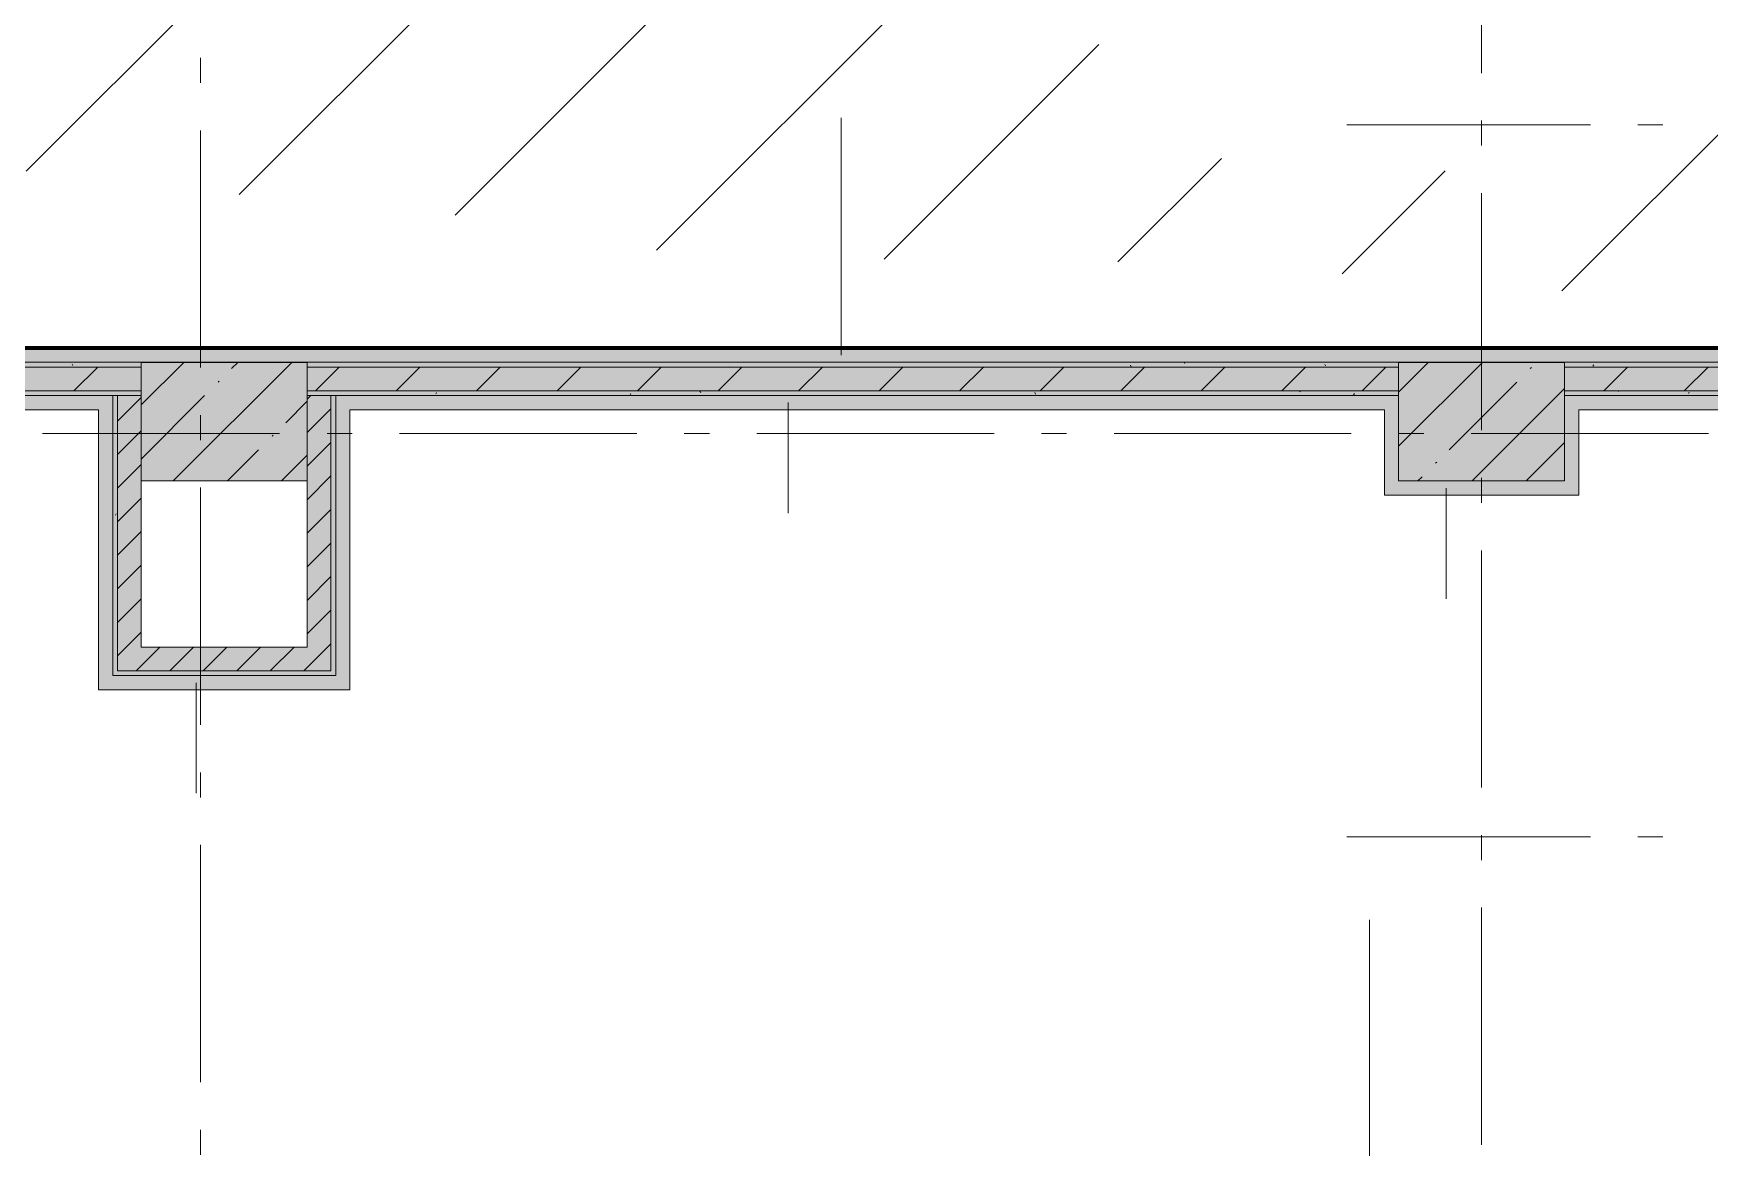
# Model space of a CAD drawing. Header units: millimetres. Extents: x -537608 to 253996, y -217170 to 186033.
# Drawn here: x -237480 to -230416, y 153412 to 158107 of the extents above; entities that cross this region are included whole.
import ezdxf

# ---------------------------------------------------------------- set-up
doc = ezdxf.new("R2010")
doc.units = ezdxf.units.MM
doc.layers.add('16) Лак 1.6м', color=160, linetype='Continuous', lineweight=90)
doc.layers.add('2) окраска коммуникации', color=152, linetype='Continuous', lineweight=30)
doc.layers.add('PDF _Геометрия', color=7, linetype='Continuous')
doc.layers.add('PDF _Сплошная заливка', color=7, linetype='Continuous', true_color=0xffffff)

msp = doc.modelspace()

# ---------------------------------------------------------------- hatches: boundary and pattern name
at = {"layer": '2) окраска коммуникации'}
h = msp.add_hatch(dxfattribs=at)
h.set_pattern_fill('ANSI31', color=5, scale=222)
h.set_pattern_definition([(45, (-258045.5, 58244.4), (-498.4042, 498.4042), [])])
edge = h.paths.add_edge_path()
edge.add_spline(control_points=[(-235816.1191, 159271.232), (-236159.4574, 159033.9082), (-238070.707, 158782.2879), (-238638.1634, 158432.2404), (-238105.9898, 157437.1958), (-235754.1232, 157437.1958), (-234964.4457, 157111.2328), (-232629.7463, 157197.0128), (-230260.7124, 156905.3617), (-229350.8658, 157179.8572), (-227823.0111, 157317.1047), (-227874.2427, 155408.2821), (-228097.4122, 152976.7837), (-227822.7426, 150724.7104), (-228269.0815, 149763.9784), (-227084.5653, 149112.0524), (-225299.2066, 148991.9613), (-224269.1925, 149077.7406), (-223393.6804, 150141.4089), (-223033.1746, 151942.7824), (-223033.1746, 154550.2232), (-224114.1503, 155620.6235), (-222534.7954, 157233.2822), (-223616.3097, 158108.2349), (-222328.7917, 159257.6825), (-224405.9872, 160750.2232), (-223221.471, 161659.5139), (-222637.7958, 162380.0636), (-222998.3466, 163910.6161), (-224371.6993, 165660.5215), (-222551.1261, 167750.2232), (-223117.6326, 168979.9453), (-222465.2915, 170352.4203), (-223735.6423, 171364.6211), (-222688.4609, 172325.3538), (-224215.7041, 173378.4158), (-222584.8491, 174510.7078), (-223546.1958, 175199.8757), (-221881.0047, 176020.4302), (-223048.3552, 176912.5392), (-223134.1899, 177993.3638), (-224026.8692, 177461.5296), (-225297.22, 177718.8682), (-226378.7358, 177221.3459), (-228541.766, 177135.5666), (-230052.4535, 177838.96), (-230103.9537, 176483.6406), (-230103.9537, 175397.7837), (-229211.2743, 175199.8757), (-230121.1209, 173498.5077), (-229039.6066, 172812.2698), (-230258.4573, 170776.7837), (-229761.2561, 169941.1373), (-230774.103, 168425.7837), (-229332.0829, 167750.2232), (-232123.453, 166650.2232), (-233452.141, 167750.2232), (-234104.4836, 166681.5095), (-235855.5078, 167750.2232), (-235443.0905, 165700.2452), (-235100.8307, 164170.835), (-235942.0098, 164546.6834), (-235461.3365, 162982.3976), (-236062.1774, 161973.2927), (-234156.6512, 161458.6141), (-236010.6772, 160206.231), (-235472.7808, 159508.5559), (-235816.1191, 159271.232)], knot_values=[0, 0, 0, 0, 1, 2, 3, 4, 5, 6, 7, 8, 9, 10, 11, 12, 13, 14, 15, 16, 17, 18, 19, 20, 21, 22, 23, 24, 25, 26, 27, 28, 29, 30, 31, 32, 33, 34, 35, 36, 37, 38, 39, 40, 41, 42, 43, 44, 45, 46, 47, 48, 49, 50, 51, 52, 53, 54, 55, 56, 57, 58, 59, 60, 61, 62, 63, 64, 65, 65, 65, 65], degree=3, periodic=0)
edge = h.paths.add_edge_path(flags=16)
edge.add_arc((-231889.6573, 159033.0748), 1468.0305, 125.00000005, 234.99999995, ccw=False)
edge.add_arc((-231607.6582, 161840.8916), 1959.6809, 125.00000005, 234.99999995, ccw=False)
edge.add_arc((-231767.132, 163405.6521), 965.4036, 67.59470151, 177.59470141, ccw=False)
edge.add_arc((-231443.7098, 163069.927), 1229.0586, -22.07713269, 87.92286721, ccw=False)
edge.add_arc((-231143.3293, 161410.3894), 1461.9881, -54.99999995, 54.99999995, ccw=False)
edge.add_arc((-231576.0596, 159327.8343), 1548.9823, -75.15767463, 34.84232527, ccw=False)
edge.add_arc((-231955.4787, 158374.0401), 947.5729, 215.00000005, 324.99999995, ccw=False)
edge = h.paths.add_edge_path(flags=16)
edge.add_arc((-225566.369, 153285.6185), 1536.9915, 125.00000005, 234.99999995, ccw=False)
edge.add_arc((-225538.421, 155843.592), 1585.7174, 125.00000005, 234.99999995, ccw=False)
edge.add_arc((-225137.7183, 159013.7421), 2284.3212, 125.00000005, 234.99999995, ccw=False)
edge.add_arc((-225658.2126, 162012.8119), 1376.867, 125.00000005, 234.99999995, ccw=False)
edge.add_arc((-225574.7307, 164105.3721), 1301.2124, 117.8493612, 227.8493611, ccw=False)
edge.add_arc((-225369.6285, 164519.2026), 1097.085, 27.81836399, 137.81836389, ccw=False)
edge.add_arc((-225613.8121, 163296.7221), 2117.3814, -54.99999995, 54.99999995, ccw=False)
edge.add_arc((-225663.381, 159757.0156), 2203.8023, -54.99999995, 54.99999995, ccw=False)
edge.add_arc((-225163.6815, 156860.1623), 1332.6027, -54.99999995, 54.99999995, ccw=False)
edge.add_arc((-225407.0732, 154329.3545), 1756.9432, -54.99999995, 54.99999995, ccw=False)
edge.add_arc((-225725.9779, 153175.5991), 1357.0078, 237.85706584, 347.85706574, ccw=False)
edge = h.paths.add_edge_path(flags=16)
edge.add_arc((-226395.9174, 168135.9149), 1371.9136, 125.00000005, 234.99999995, ccw=False)
edge.add_arc((-226384.8551, 170399.3253), 1391.2002, 125.00000005, 234.99999995, ccw=False)
edge.add_arc((-226325.4529, 172763.3694), 1494.7648, 125.00000005, 234.99999995, ccw=False)
edge.add_arc((-225896.8545, 175145.79), 1730.4953, 112.00238998, 222.00238988, ccw=False)
edge.add_arc((-226212.3841, 175253.0022), 1533.7869, -7.46862395, 102.53137595, ccw=False)
edge.add_arc((-225760.6269, 173526.9207), 1863.7748, -54.99999995, 54.99999995, ccw=False)
edge.add_arc((-225829.2376, 170375.5045), 1983.3939, -54.99999995, 54.99999995, ccw=False)
edge.add_arc((-225610.4468, 168098.6002), 1126.7789, -74.63234793, 35.36765197, ccw=False)
edge.add_arc((-226247.326, 167667.1454), 1142.021, 215.00000005, 324.99999995, ccw=False)
at = {"layer": 'PDF _Сплошная заливка', "true_color": 0xff7d7d, "transparency": 33554559}
msp.add_hatch(color=11, dxfattribs=at).paths.add_polyline_path([(-228736.194, 156721.2553), (-228736.194, 156781.2538), (-239466.1914, 156781.2538), (-239466.1914, 156721.2553), (-229935.4537, 156721.2553)])
at = {"layer": 'PDF _Сплошная заливка', "transparency": 33554559}
for points in [[(-228756.1928, 156701.2544), (-228736.194, 156701.2544), (-228736.194, 156721.2553), (-239526.192, 156721.2553), (-239526.192, 156701.2544), (-237026.5398, 156701.2544), (-237026.5398, 156720.9065), (-236326.5393, 156720.9065), (-236326.5393, 156701.2544), (-231726.1921, 156701.2544), (-231726.1921, 156720.9065), (-231026.1938, 156720.9065), (-231026.1938, 156701.2544), (-229935.4537, 156701.2544)], [(-237126.538, 155520.9062), (-237026.5398, 155520.9062), (-237026.5398, 156581.2552), (-237126.538, 156581.2552), (-237126.538, 156220.9068)], [(-236326.5393, 155420.908), (-236326.5393, 155520.9062), (-237126.538, 155520.9062), (-237126.538, 155420.908), (-236614.4085, 155420.908)], [(-236226.5388, 155400.9071), (-236226.5388, 155420.908), (-237146.539, 155420.908), (-237146.539, 155400.9071), (-236326.5393, 155400.9071)]]:
    msp.add_hatch(color=256, dxfattribs=at).paths.add_polyline_path(points)
h = msp.add_hatch(color=256, dxfattribs=at)
h.paths.add_polyline_path([(-228856.1931, 156601.254), (-228756.1928, 156601.254), (-228756.1928, 156701.2544), (-231026.1938, 156701.2544), (-231026.1938, 156601.254), (-229935.4537, 156601.254)], flags=0)
h.paths.add_polyline_path([(-231726.1921, 156601.254), (-231726.1921, 156701.2544), (-236326.5393, 156701.2544), (-236326.5393, 156601.254), (-234944.6682, 156601.254)], flags=0)
h.paths.add_polyline_path([(-237026.5398, 156601.254), (-237026.5398, 156701.2544), (-239526.192, 156701.2544), (-239526.192, 156601.254), (-238284.1467, 156601.254)], flags=0)
h = msp.add_hatch(color=256, dxfattribs=at)
h.paths.add_polyline_path([(-228876.1941, 156581.2552), (-228856.1931, 156581.2552), (-228856.1931, 156601.254), (-231026.1938, 156601.254), (-231026.1938, 156581.2552), (-229935.4537, 156581.2552)], flags=0)
h.paths.add_polyline_path([(-231726.1921, 156581.2552), (-231726.1921, 156601.254), (-236326.5393, 156601.254), (-236326.5393, 156581.2552), (-234944.6682, 156581.2552)], flags=0)
h.paths.add_polyline_path([(-237026.5398, 156581.2552), (-237026.5398, 156601.254), (-238716.1906, 156601.254), (-238716.1906, 156581.2552), (-238284.1467, 156581.2552)], flags=0)
h.paths.add_polyline_path([(-238816.191, 156581.2552), (-238816.191, 156601.254), (-239526.192, 156601.254), (-239526.192, 156581.2552), (-239119.0147, 156581.2552)], flags=0)
at = {"layer": 'PDF _Сплошная заливка', "true_color": 0x56bc34, "transparency": 33554559}
for points in [[(-237206.5396, 156521.2545), (-237146.539, 156521.2545), (-237146.539, 156581.2552), (-238696.1918, 156581.2552), (-238696.1918, 156521.2545), (-238284.1467, 156521.2545)], [(-231786.1928, 156521.2545), (-231726.1921, 156521.2545), (-231726.1921, 156581.2552), (-236146.5394, 156581.2552), (-236146.5394, 156521.2545), (-234944.6682, 156521.2545)], [(-228936.1926, 156521.2545), (-228876.1941, 156521.2545), (-228876.1941, 156581.2552), (-230966.1931, 156581.2552), (-230966.1931, 156521.2545), (-229935.4537, 156521.2545)]]:
    msp.add_hatch(color=85, dxfattribs=at).paths.add_polyline_path(points)

# ---------------------------------------------------------------- linework, layer by layer
at = {"layer": '16) Лак 1.6м'}
msp.add_lwpolyline([(-228636.1936, 148771.257), (-228636.1936, 156781.2538), (-239466.1914, 156781.2538), (-239466.1914, 157422.2548)], dxfattribs=at)
at = {"layer": 'PDF _Геометрия', "color": 253, "lineweight": 9, "true_color": 0xaaaaaa}
for p, q in [((-231376.193, 158940.3346), (-231376.193, 157940.3351)), ((-236776.1922, 158004.5448), (-236776.1922, 157898.7099)), ((-236776.1922, 157698.7113), (-236776.1922, 156698.7118)), ((-231944.943, 157721.2549), (-230917.4201, 157721.2549)), ((-231376.193, 157740.3344), (-231376.193, 157634.5016)), ((-230717.4215, 157721.2549), (-230611.5865, 157721.2549)), ((-231376.193, 157434.5008), (-231376.193, 156434.5013)), ((-236776.1922, 156498.711), (-236776.1922, 156392.8782)), ((-236442.9559, 156421.2542), (-237442.9554, 156421.2542)), ((-236137.1224, 156421.2542), (-236242.9551, 156421.2542)), ((-234937.122, 156421.2542), (-235937.1216, 156421.2542)), ((-234631.2886, 156421.2542), (-234737.1213, 156421.2542)), ((-233431.2882, 156421.2542), (-234431.2878, 156421.2542)), ((-233125.4548, 156421.2542), (-233231.2896, 156421.2542)), ((-231925.4566, 156421.2542), (-232925.4561, 156421.2542)), ((-231619.6231, 156421.2542), (-231725.4558, 156421.2542)), ((-230419.6228, 156421.2542), (-231419.6223, 156421.2542)), ((-231376.193, 156234.5005), (-231376.193, 156128.6678)), ((-236776.1922, 156192.8774), (-236776.1922, 155192.8779)), ((-231376.193, 155928.667), (-231376.193, 154928.6674)), ((-236776.1922, 154992.8772), (-236776.1922, 154887.0444)), ((-231944.943, 154721.254), (-230917.4201, 154721.254)), ((-231376.193, 154728.6688), (-231376.193, 154622.834)), ((-230717.4215, 154721.254), (-230611.5865, 154721.254)), ((-236776.1922, 154687.0436), (-236776.1922, 153687.0441)), ((-231376.193, 154422.8353), (-231376.193, 153422.8358)), ((-236776.1922, 153487.0455), (-236776.1922, 153381.2106))]:
    msp.add_line(p, q, dxfattribs=at)
at = {"layer": 'PDF _Геометрия', "lineweight": 9}
for p, q in [((-234075.4864, 156751.2546), (-234075.4864, 157751.2541)), ((-228736.194, 156781.2538), (-239466.1914, 156781.2538)), ((-237026.5398, 156701.2544), (-239526.192, 156701.2544)), ((-228736.194, 156721.2553), (-239466.1914, 156721.2553)), ((-228736.194, 156721.2553), (-239466.1914, 156721.2553)), ((-237309.8771, 156601.254), (-237209.8767, 156701.2544)), ((-237026.5398, 156541.5612), (-236847.1923, 156720.9065)), ((-237026.5398, 156720.9065), (-237026.5398, 156220.9068)), ((-236326.5393, 156720.9065), (-237026.5398, 156720.9065)), ((-236890.9963, 156220.9068), (-236390.9965, 156720.9065)), ((-236645.4283, 156694.5716), (-236619.0933, 156720.9065)), ((-236326.5393, 156220.9068), (-236326.5393, 156720.9065)), ((-231726.1921, 156701.2544), (-236326.5393, 156701.2544)), ((-236291.6442, 156601.254), (-236191.6438, 156701.2544)), ((-235952.2332, 156601.254), (-235852.2328, 156701.2544)), ((-235612.8201, 156601.254), (-235512.8219, 156701.2544)), ((-235273.4091, 156601.254), (-235173.4087, 156701.2544)), ((-234933.9981, 156601.254), (-234833.9978, 156701.2544)), ((-234594.5872, 156601.254), (-234494.5868, 156701.2544)), ((-234255.1762, 156601.254), (-234155.1758, 156701.2544)), ((-233915.7652, 156601.254), (-233815.7649, 156701.2544)), ((-233576.3543, 156601.254), (-233476.3539, 156701.2544)), ((-233236.9433, 156601.254), (-233136.9429, 156701.2544)), ((-232897.5323, 156601.254), (-232797.5319, 156701.2544)), ((-232558.1192, 156601.254), (-232458.121, 156701.2544)), ((-232218.7083, 156601.254), (-232118.71, 156701.2544)), ((-231879.2973, 156601.254), (-231779.2969, 156701.2544)), ((-231726.1921, 156367.5444), (-231372.83, 156720.9065)), ((-231726.1921, 156595.6412), (-231600.929, 156720.9065)), ((-231726.1921, 156720.9065), (-231726.1921, 156220.9068)), ((-231026.1938, 156720.9065), (-231726.1921, 156720.9065)), ((-231171.066, 156694.5716), (-231166.3252, 156699.3146)), ((-231026.1938, 156220.9068), (-231026.1938, 156720.9065)), ((-228756.1928, 156701.2544), (-231026.1938, 156701.2544)), ((-230861.0644, 156601.254), (-230761.064, 156701.2544)), ((-230521.6534, 156601.254), (-230421.653, 156701.2544)), ((-236702.4535, 156637.5485), (-236697.7127, 156642.2893)), ((-231513.2134, 156352.4242), (-231228.0913, 156637.5485)), ((-237026.5398, 156601.254), (-238716.1906, 156601.254)), ((-237146.539, 156581.2552), (-238696.1918, 156581.2552)), ((-238696.1918, 156581.2552), (-237026.5398, 156581.2552)), ((-237146.539, 156521.2545), (-237146.539, 156581.2552)), ((-237126.538, 156581.2552), (-237146.539, 156581.2552)), ((-237146.539, 156581.2552), (-237146.539, 156521.2545)), ((-237126.538, 155520.9062), (-237126.538, 156581.2552)), ((-237026.5398, 156581.2552), (-237126.538, 156581.2552)), ((-237126.538, 156473.4655), (-237026.5398, 156573.4658)), ((-237026.5398, 156313.4622), (-236759.4788, 156580.5232)), ((-236417.3314, 156466.4748), (-236326.5393, 156557.2648)), ((-231726.1921, 156601.254), (-236326.5393, 156601.254)), ((-236326.5393, 156566.3589), (-236311.6429, 156581.2552)), ((-236226.5388, 156581.2552), (-236326.5393, 156581.2552)), ((-236326.5393, 156581.2552), (-231726.1921, 156581.2552)), ((-236226.5388, 156581.2552), (-236226.5388, 155420.908)), ((-236206.54, 156581.2552), (-236226.5388, 156581.2552)), ((-236206.54, 155400.9071), (-236206.54, 156581.2552)), ((-236146.5394, 156581.2552), (-236206.54, 156581.2552)), ((-236206.54, 156581.2552), (-236206.54, 155400.9071)), ((-231726.1921, 156581.2552), (-236146.5394, 156581.2552)), ((-231416.6318, 156220.9068), (-231026.1938, 156611.347)), ((-228856.1931, 156601.254), (-231026.1938, 156601.254)), ((-230966.1931, 156581.2552), (-231026.1938, 156581.2552)), ((-231026.1938, 156581.2552), (-228876.1941, 156581.2552)), ((-228876.1941, 156581.2552), (-230966.1931, 156581.2552)), ((-237206.5396, 156521.2545), (-238636.1912, 156521.2545)), ((-237206.5396, 155340.9064), (-237206.5396, 156521.2545)), ((-237146.539, 155520.9062), (-237146.539, 156521.2545)), ((-237146.539, 156521.2545), (-237146.539, 155520.9062)), ((-236326.5393, 156424.9378), (-236226.5388, 156524.9361)), ((-231786.1928, 156521.2545), (-236146.5394, 156521.2545)), ((-236146.5394, 156521.2545), (-236146.5394, 155400.9071)), ((-234298.9199, 156551.2538), (-234298.9199, 156085.1049)), ((-231786.1928, 156160.9061), (-231786.1928, 156521.2545)), ((-228936.1926, 156521.2545), (-230966.1931, 156521.2545)), ((-230966.1931, 156521.2545), (-230966.1931, 156220.9068)), ((-237126.538, 156332.0443), (-237026.5398, 156432.0448)), ((-236474.3546, 156409.4495), (-236469.6137, 156414.1903)), ((-236662.8973, 156220.9068), (-236531.3798, 156352.4242)), ((-236326.5393, 156283.5168), (-236226.5388, 156383.515)), ((-231188.535, 156220.9068), (-231026.1938, 156383.2481)), ((-237126.538, 156190.6233), (-237026.5398, 156290.6215)), ((-236434.7983, 156220.9068), (-236326.5393, 156329.1658)), ((-231570.2386, 156295.399), (-231565.4957, 156300.1419)), ((-237026.5398, 156220.9068), (-236326.5393, 156220.9068)), ((-237026.5398, 155520.9062), (-237026.5398, 156220.9068)), ((-236326.5393, 156142.0936), (-236226.5388, 156242.094)), ((-236326.5393, 156220.9068), (-236326.5393, 155520.9062)), ((-231726.1921, 156220.9068), (-231026.1938, 156220.9068)), ((-231644.7308, 156220.9068), (-231627.2618, 156238.3758)), ((-230966.1931, 156220.9068), (-230966.1931, 156160.9061)), ((-237126.538, 156049.2022), (-237026.5398, 156149.2005)), ((-231726.1921, 156160.9061), (-231786.1928, 156160.9061)), ((-230966.1931, 156160.9061), (-231726.1921, 156160.9061)), ((-231525.8254, 156190.9075), (-231525.8254, 155724.7565)), ((-236326.5393, 156000.6725), (-236226.5388, 156100.6729)), ((-237126.538, 155907.7791), (-237026.5398, 156007.7794)), ((-236326.5393, 155859.2515), (-236226.5388, 155959.2519)), ((-237126.538, 155766.358), (-237026.5398, 155866.3584)), ((-236326.5393, 155717.8304), (-236226.5388, 155817.8308)), ((-237126.538, 155624.9369), (-237026.5398, 155724.9373)), ((-236326.5393, 155576.4094), (-236226.5388, 155676.4097)), ((-237089.1477, 155520.9062), (-237026.5398, 155583.5163)), ((-237146.539, 155520.9062), (-237146.539, 155420.908)), ((-237126.538, 155483.5159), (-237089.1477, 155520.9062)), ((-237126.538, 155420.908), (-237126.538, 155520.9062)), ((-237047.727, 155420.908), (-236947.7266, 155520.9062)), ((-236326.5393, 155520.9062), (-237026.5398, 155520.9062)), ((-236906.306, 155420.908), (-236806.3055, 155520.9062)), ((-236764.8849, 155420.908), (-236664.8845, 155520.9062)), ((-236623.4617, 155420.908), (-236523.4634, 155520.9062)), ((-236482.0406, 155420.908), (-236382.0402, 155520.9062)), ((-236326.5393, 155434.9883), (-236226.5388, 155534.9887)), ((-236340.6196, 155420.908), (-236326.5393, 155434.9883)), ((-237146.539, 155400.9071), (-237146.539, 155420.908)), ((-237146.539, 155420.908), (-237146.539, 155400.9071)), ((-236326.5393, 155400.9071), (-237146.539, 155400.9071)), ((-237146.539, 155400.9071), (-236326.5393, 155400.9071)), ((-236326.5393, 155420.908), (-237126.538, 155420.908)), ((-236794.7076, 155370.9078), (-236794.7076, 154904.7568)), ((-236226.5388, 155420.908), (-236326.5393, 155420.908)), ((-236326.5393, 155400.9071), (-236226.5388, 155400.9071)), ((-236226.5388, 155400.9071), (-236206.54, 155400.9071)), ((-236206.54, 155400.9071), (-236226.5388, 155400.9071)), ((-236146.5394, 155400.9071), (-236146.5394, 155340.9064)), ((-237146.539, 155340.9064), (-237206.5396, 155340.9064)), ((-236146.5394, 155340.9064), (-237146.539, 155340.9064)), ((-231849.3518, 153371.2554), (-231849.3518, 154371.2549))]:
    msp.add_line(p, q, dxfattribs=at)
at = {"layer": 'PDF _Геометрия', "color": 8, "lineweight": 9, "true_color": 0x787878}
for p, q in [((-237314.4672, 156707.9328), (-237317.8215, 156713.7393)), ((-237232.7432, 156721.2553), (-237233.2685, 156720.3425)), ((-234545.7883, 156701.5967), (-234545.9864, 156701.2544)), ((-232853.3171, 156702.5935), (-232856.6714, 156708.4)), ((-232626.5422, 156716.2045), (-232629.4573, 156721.2553)), ((-232034.2001, 156706.2406), (-232037.5544, 156712.0472)), ((-230903.7553, 156710.5853), (-230907.1096, 156704.7766)), ((-236078.9862, 156600.0161), (-236079.701, 156601.254)), ((-235781.2693, 156593.6799), (-235784.6236, 156587.8734)), ((-234962.1523, 156590.0328), (-234965.5066, 156584.2263)), ((-234667.5292, 156593.6993), (-234670.8814, 156599.5058)), ((-233323.9183, 156582.7386), (-233324.7752, 156581.2552)), ((-233256.0701, 156587.3803), (-233259.4223, 156593.1891)), ((-232961.277, 156601.254), (-232961.7075, 156600.5069)), ((-232665.9456, 156581.2552), (-232667.0823, 156583.223)), ((-232140.0522, 156601.254), (-232142.5906, 156596.8598)), ((-231912.4614, 156589.0554), (-231915.8135, 156583.2488)), ((-230798.7191, 156598.3238), (-230800.4114, 156601.254)), ((-230501.0023, 156595.3721), (-230504.3566, 156589.5656)), ((-237131.9635, 156083.0101), (-237135.3156, 156077.2036))]:
    msp.add_line(p, q, dxfattribs=at)
at = {"layer": 'PDF _Сплошная заливка', "lineweight": 35, "transparency": 33554559}
for points in [[(-237026.5398, 156220.9068), (-236326.5393, 156220.9068), (-237026.5398, 156720.9065), (-236326.5393, 156720.9065)], [(-231726.1921, 156220.9068), (-231026.1938, 156220.9068), (-231726.1921, 156720.9065), (-231026.1938, 156720.9065)], [(-237126.538, 155420.908), (-237126.538, 156581.2552), (-237146.539, 155420.908), (-237146.539, 156581.2552)], [(-236226.5388, 155420.908), (-236226.5388, 156581.2552), (-236326.5393, 155420.908), (-236326.5393, 156581.2552)], [(-236206.54, 155400.9071), (-236206.54, 156581.2552), (-236226.5388, 155400.9071), (-236226.5388, 156581.2552)]]:
    msp.add_solid(points, dxfattribs=at)
at = {"layer": 'PDF _Сплошная заливка', "color": 85, "lineweight": 35, "true_color": 0x56bc34, "transparency": 33554559}
for points in [[(-236146.5394, 155400.9071), (-236146.5394, 156581.2552), (-236206.54, 155400.9071), (-236206.54, 156581.2552)], [(-230966.1931, 156220.9068), (-230966.1931, 156581.2552), (-231026.1938, 156220.9068), (-231026.1938, 156581.2552)], [(-237146.539, 155340.9064), (-237146.539, 156521.2545), (-237206.5396, 155340.9064), (-237206.5396, 156521.2545)], [(-231726.1921, 156160.9061), (-231726.1921, 156521.2545), (-231786.1928, 156160.9061), (-231786.1928, 156521.2545)], [(-231726.1921, 156160.9061), (-230966.1931, 156160.9061), (-231726.1921, 156220.9068), (-230966.1931, 156220.9068)], [(-237146.539, 155340.9064), (-236146.5394, 155340.9064), (-237146.539, 155400.9071), (-236146.5394, 155400.9071)]]:
    msp.add_solid(points, dxfattribs=at)

doc.saveas('drawing.dxf')
